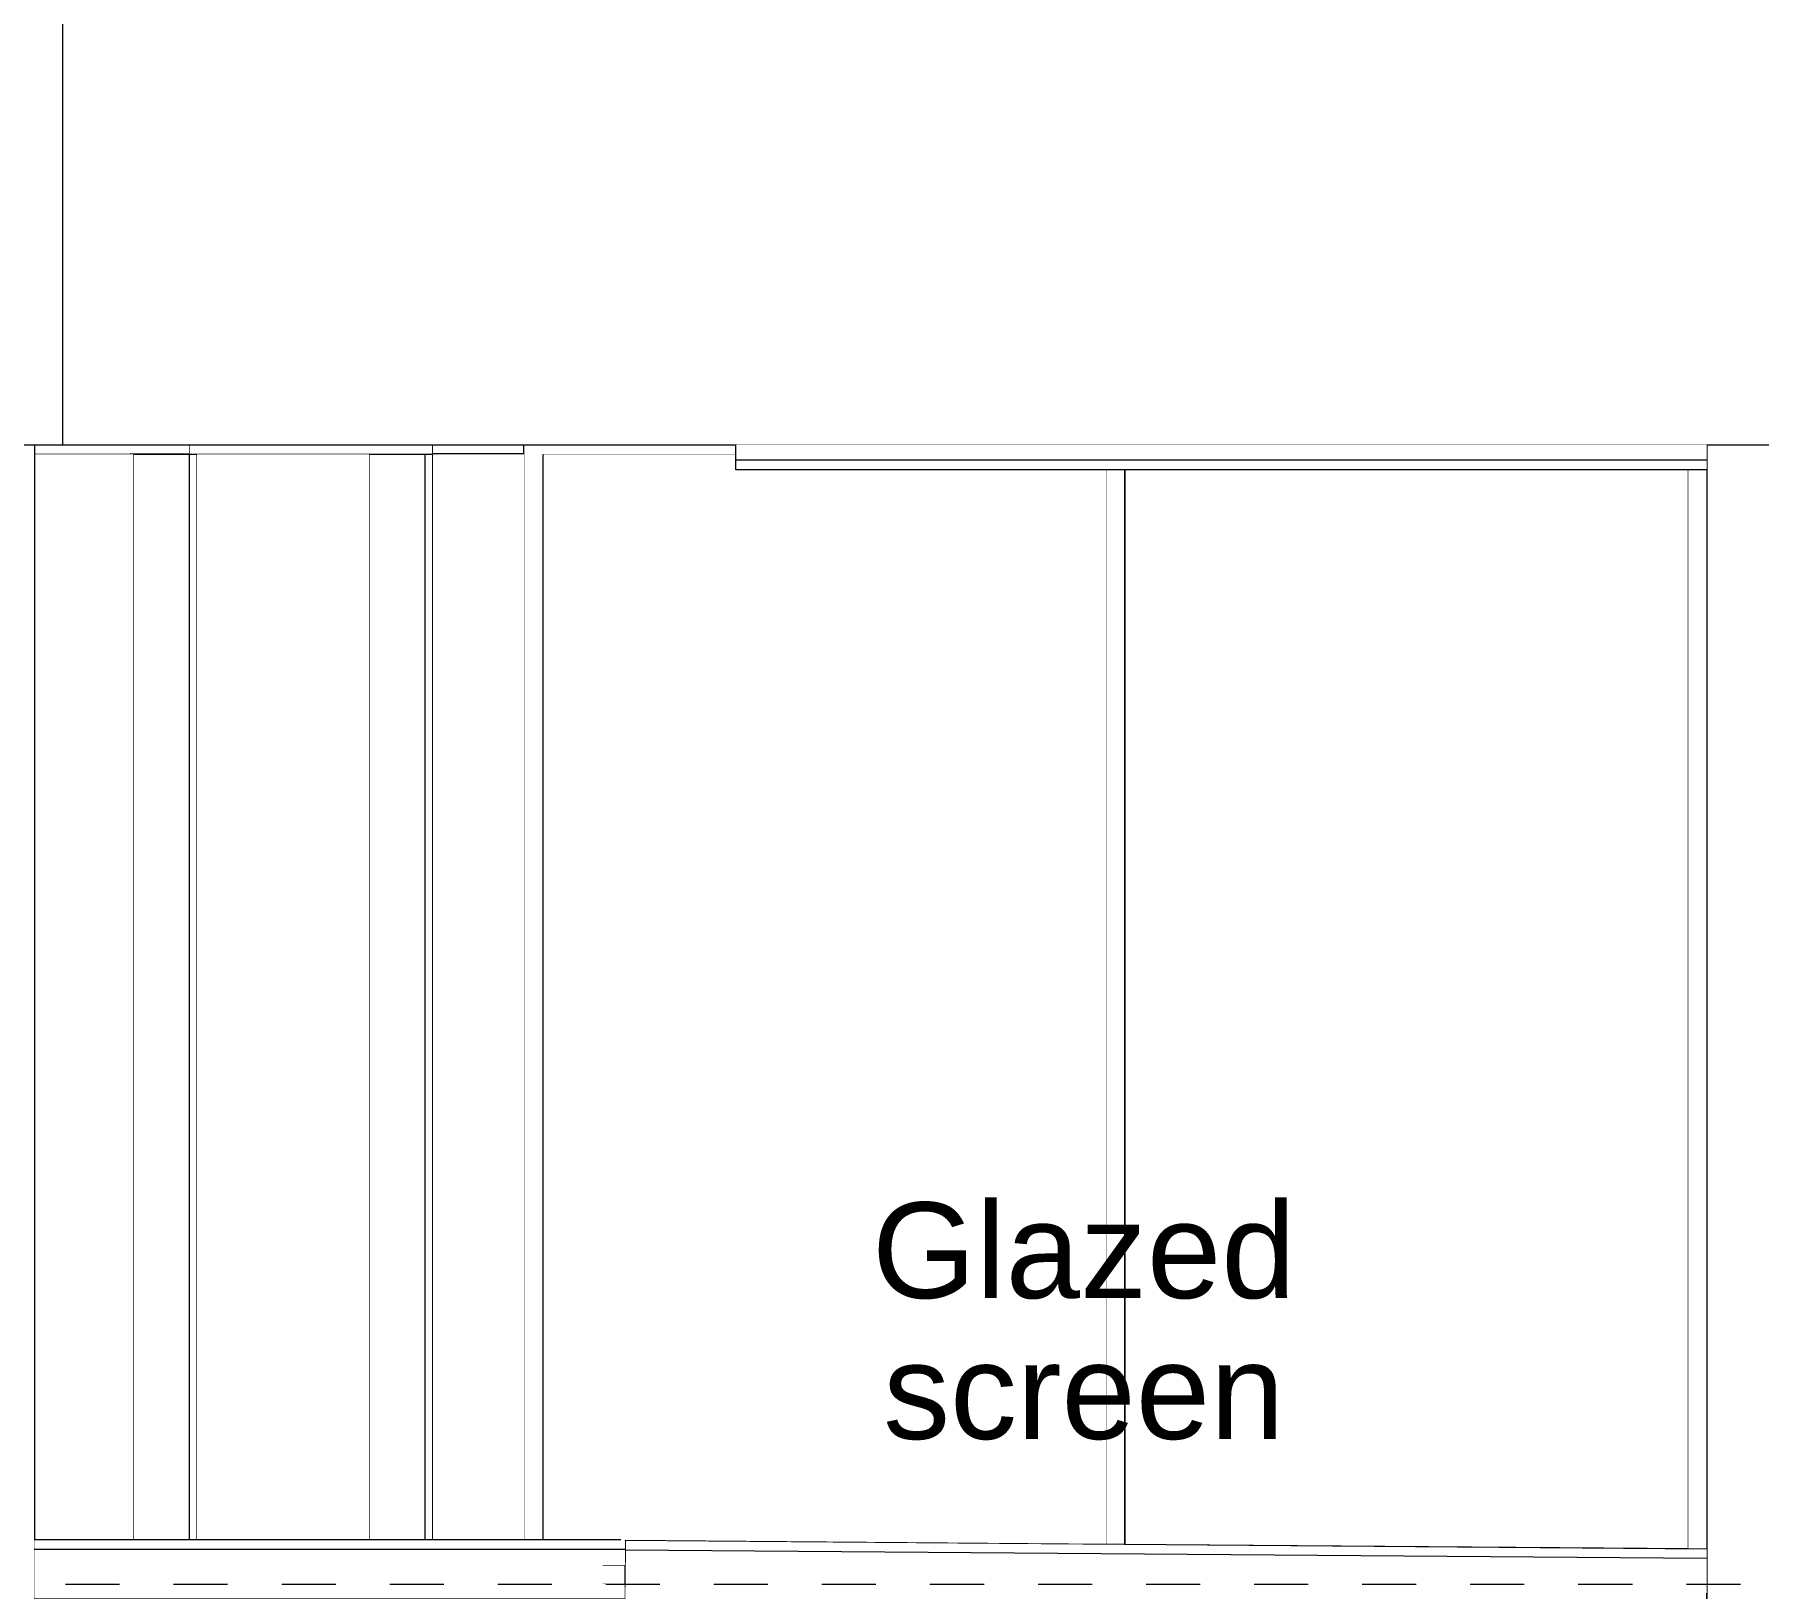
# Model space of a CAD drawing. Header units: millimetres. Extents: x -46169 to 174149, y -86316 to 18123.
# Drawn here: x 148036 to 152539, y -74841 to -70782 of the extents above; entities that cross this region are included whole.
import ezdxf

# ---------------------------------------------------------------- set-up
doc = ezdxf.new("R2010")
doc.units = ezdxf.units.MM
doc.header["$MEASUREMENT"] = 0
doc.linetypes.add('Dashed', pattern=[2822.222233, 1411.111116, -1411.111116])
doc.linetypes.add('Wipeout_Contour', pattern=[1000, 0, -1000])
doc.layers.add('0_Pen_No__105', color=7, linetype='Continuous', lineweight=15, true_color=0xa6a6a6)
for name, color, linetype in [('A-25-M_Wall_Int', 7, 'Continuous'), ('New_A-25-M_Curtain_Wall', 7, 'Continuous'), ('New_A-25-M_Wall_Ext', 7, 'Continuous'), ('S-280-M_COLUMN.IFC Import', 7, 'Continuous'), ('S-280-M_STRUCT_FRAME.IFC Import', 7, 'Continuous')]:
    doc.layers.add(name, color=color, linetype=linetype)
for name, color, linetype, lineweight in [('A-25-M_Wall_Int_Pen_No__87', 8, 'Continuous', 20), ('A-95-P_Text_1_50_GA_Pen_No__1', 7, 'Continuous', 13), ('New_A-25-M_Curtain_Wall_Pen_No__4', 7, 'Continuous', 20), ('New_A-25-M_Curtain_Wall_Pen_No__87', 8, 'Continuous', 20), ('New_A-25-M_Wall_Ext_Pen_No__87', 8, 'Continuous', 20), ('S-280-M_COLUMN.IFC Import_Pen_No__88', 8, 'Continuous', 20), ('S-280-M_STRUCT_FRAME.IFC Import_Pen_No__90', 8, 'Continuous', 20)]:
    doc.layers.add(name, color=color, linetype=linetype, lineweight=lineweight)
doc.styles.add('GENERATED_STYLE_1', font='')
doc.styles.get('GENERATED_STYLE_1').set_extended_font_data('Swis721 BT')

# ---------------------------------------------------------------- blocks, each defined once
blk = doc.blocks.new('Section Elem_20_3', base_point=(165992.3, -78878.8))
at = {"color": 254, "linetype": 'Wipeout_Contour', "lineweight": 0, "ltscale": 676437.365215}
blk.add_wipeout([(152354.3, -71918.8), (152354.3, -74737.2), (152403.6, -74737.6), (152403.6, -71918.8)], dxfattribs=at).dxf.layer = 'New_A-25-M_Curtain_Wall'
at = {"layer": 'New_A-25-M_Curtain_Wall_Pen_No__87', "linetype": 'Continuous'}
blk.add_line((152354.3, -74737.2), (152354.3, -71918.8), dxfattribs=at)
blk = doc.blocks.new('Section Elem_39_3', base_point=(165992.3, -78878.8))
at = {"color": 254, "linetype": 'Wipeout_Contour', "lineweight": 0, "ltscale": 659408.802304}
blk.add_wipeout([(148441, -71853.8), (148285, -71853.8), (148285, -71877.6), (148441, -71877.6)], dxfattribs=at).dxf.layer = 'New_A-25-M_Curtain_Wall'
at = {"layer": 'New_A-25-M_Curtain_Wall_Pen_No__87', "linetype": 'Continuous'}
for p in [(148441, -71853.8), (148036, -71877.6)]:
    blk.add_line(p, (148441, -71877.6), dxfattribs=at)
blk = doc.blocks.new('Section Elem_46_3', base_point=(165992.3, -78878.8))
at = {"color": 254, "linetype": 'Wipeout_Contour', "lineweight": 0, "ltscale": 673696.631466}
blk.add_wipeout([(150884.4, -71918.8), (150884.4, -74725.6), (152354.3, -74737.2), (152354.3, -71918.8)], dxfattribs=at).dxf.layer = 'New_A-25-M_Curtain_Wall'
blk = doc.blocks.new('Section Elem_116_3', base_point=(165992.3, -78878.8))
at = {"color": 254, "linetype": 'Wipeout_Contour', "lineweight": 0, "ltscale": 830866.440778}
blk.add_wipeout([(149056.8, -71878.8), (148910.1, -71878.8), (148910.1, -74713.8), (149016.1, -74713.8), (149056.8, -74713.8)], dxfattribs=at).dxf.layer = 'New_A-25-M_Curtain_Wall'
at = {"layer": 'New_A-25-M_Curtain_Wall_Pen_No__4', "linetype": 'Continuous'}
blk.add_line((148910.1, -74713.8), (148910.1, -71878.8), dxfattribs=at)
at = {"color": 254, "linetype": 'Wipeout_Contour', "lineweight": 0, "ltscale": 995429.436536}
blk.add_wipeout([(149056.8, -74713.8), (149076.8, -74713.8), (149076.8, -71853.8), (149066.8, -71853.8), (149066.8, -71878.8), (149056.8, -71878.8)], dxfattribs=at).dxf.layer = 'New_A-25-M_Curtain_Wall'
at = {"layer": 'New_A-25-M_Curtain_Wall_Pen_No__4', "linetype": 'Continuous'}
for p, q in [((149056.8, -74713.8), (149056.8, -71853.8)), ((149076.8, -74713.8), (149076.8, -71853.8))]:
    blk.add_line(p, q, dxfattribs=at)
blk = doc.blocks.new('Section Elem_117_3', base_point=(165992.3, -78878.8))
at = {"color": 254, "linetype": 'Wipeout_Contour', "lineweight": 0, "ltscale": 661959.717363}
blk.add_wipeout([(148294.3, -74713.8), (148441, -74713.8), (148441, -71878.8), (148294.3, -71878.8)], dxfattribs=at).dxf.layer = 'New_A-25-M_Curtain_Wall'
at = {"layer": 'New_A-25-M_Curtain_Wall_Pen_No__4', "linetype": 'Continuous'}
blk.add_line((148294.3, -74713.8), (148294.3, -71878.8), dxfattribs=at)
at = {"color": 254, "linetype": 'Wipeout_Contour', "lineweight": 0, "ltscale": 827195.442627}
blk.add_wipeout([(148441, -74713.8), (148460.9, -74713.8), (148460.9, -71878.8), (148450.9, -71878.8), (148441, -71878.8)], dxfattribs=at).dxf.layer = 'New_A-25-M_Curtain_Wall'
at = {"layer": 'New_A-25-M_Curtain_Wall_Pen_No__4', "linetype": 'Continuous'}
for p, q in [((148460.9, -74713.8), (148460.9, -71853.8)), ((148441, -74713.8), (148441, -71877.6))]:
    blk.add_line(p, q, dxfattribs=at)
blk = doc.blocks.new('Section Elem_118_3', base_point=(165992.3, -78878.8))
at = {"color": 254, "linetype": 'Wipeout_Contour', "lineweight": 0, "ltscale": 993444.396198}
blk.add_wipeout([(149314.3, -71853.8), (149076.8, -71853.8), (149076.8, -71878.8), (149096.2, -71878.8), (149096.2, -71877), (149314.3, -71877)], dxfattribs=at).dxf.layer = 'New_A-25-M_Curtain_Wall'
at = {"layer": 'New_A-25-M_Curtain_Wall_Pen_No__4', "linetype": 'Continuous'}
blk.add_line((149314.3, -71878.8), (149066.8, -71878.8), dxfattribs=at)
blk = doc.blocks.new('Section Elem_119_3', base_point=(165992.3, -78878.8))
at = {"color": 254, "linetype": 'Wipeout_Contour', "lineweight": 0, "ltscale": 660835.71673}
blk.add_wipeout([(148450.9, -71853.8), (148450.9, -71878.8), (149066.8, -71878.8), (149066.8, -71853.8)], dxfattribs=at).dxf.layer = 'New_A-25-M_Curtain_Wall'
at = {"layer": 'New_A-25-M_Curtain_Wall_Pen_No__4', "linetype": 'Continuous'}
blk.add_line((149066.8, -71878.8), (148450.9, -71878.8), dxfattribs=at)
blk = doc.blocks.new('Section Elem_120_3', base_point=(165992.3, -78878.8))
at = {"color": 254, "linetype": 'Wipeout_Contour', "lineweight": 0, "ltscale": 1318387.599955489}
blk.add_wipeout([(148285, -71853.8), (148036, -71853.8), (148036, -71878.8), (148450.9, -71878.8), (148450.9, -71853.8), (148441, -71853.8), (148441, -71877.6), (148285, -71877.6)], dxfattribs=at).dxf.layer = 'New_A-25-M_Curtain_Wall'
at = {"layer": 'New_A-25-M_Curtain_Wall_Pen_No__4', "linetype": 'Continuous'}
blk.add_line((148450.9, -71878.8), (148036, -71878.8), dxfattribs=at)
blk = doc.blocks.new('Section Elem_121_3', base_point=(165992.3, -78878.8))
at = {"color": 254, "linetype": 'Wipeout_Contour', "lineweight": 0, "ltscale": 663100.158529}
blk.add_wipeout([(148910.1, -71878.8), (148460.9, -71878.8), (148460.9, -74713.8), (148910.1, -74713.8)], dxfattribs=at).dxf.layer = 'New_A-25-M_Curtain_Wall'
blk = doc.blocks.new('Section Elem_122_3', base_point=(165992.3, -78878.8))
at = {"color": 254, "linetype": 'Wipeout_Contour', "lineweight": 0, "ltscale": 661233.715335}
blk.add_wipeout([(148036, -71878.8), (148036, -74713.8), (148294.3, -74713.8), (148294.3, -71878.8)], dxfattribs=at).dxf.layer = 'New_A-25-M_Curtain_Wall'
blk = doc.blocks.new('Section Elem_129_3', base_point=(165992.3, -78878.8))
at = {"layer": 'New_A-25-M_Wall_Ext_Pen_No__87', "linetype": 'Continuous'}
blk.add_line((147213.3, -71828.8), (147213.3, -71853.8), dxfattribs=at)
at = {"color": 254, "linetype": 'Wipeout_Contour', "lineweight": 0, "ltscale": 655085.443631}
blk.add_wipeout([(148109.4, -71853.8), (148147.1, -71853.8), (148147.1, -67798.8), (148109.4, -67798.8)], dxfattribs=at).dxf.layer = 'New_A-25-M_Wall_Ext'
at = {"layer": 'New_A-25-M_Wall_Ext_Pen_No__87', "linetype": 'Continuous'}
for p, q in [((148109.4, -67798.8), (148109.4, -71853.8)), ((147213.3, -71853.8), (148109.4, -71853.8)), ((148109.4, -71853.8), (148147.1, -71853.8))]:
    blk.add_line(p, q, dxfattribs=at)
blk = doc.blocks.new('Section Elem_153_3', base_point=(165992.3, -78878.8))
at = {"color": 254, "linetype": 'Wipeout_Contour', "lineweight": 0, "ltscale": 671044.807355}
blk.add_wipeout([(150884.3, -71918.8), (150884.3, -74725.6), (150884.4, -74725.6), (150884.4, -71918.8)], dxfattribs=at).dxf.layer = 'New_A-25-M_Curtain_Wall'
at = {"color": 254, "linetype": 'Wipeout_Contour', "lineweight": 0, "ltscale": 670954.56249}
blk.add_wipeout([(150884.3, -71918.8), (150834.3, -71918.8), (150834.3, -74725.2), (150884.3, -74725.6)], dxfattribs=at).dxf.layer = 'New_A-25-M_Curtain_Wall'
at = {"layer": 'New_A-25-M_Curtain_Wall_Pen_No__87', "linetype": 'Continuous'}
for p, q in [((150834.3, -74725.2), (150834.3, -71918.8)), ((150884.3, -74725.6), (150884.3, -71918.8))]:
    blk.add_line(p, q, dxfattribs=at)
blk = doc.blocks.new('Section Elem_155_3', base_point=(165992.3, -78878.8))
at = {"color": 254, "linetype": 'Wipeout_Contour', "lineweight": 0, "ltscale": 663902.581936}
blk.add_wipeout([(149339.3, -71853.8), (149364.3, -71878.8), (149868.1, -71878.8), (149868.1, -71853.8)], dxfattribs=at).dxf.layer = 'New_A-25-M_Curtain_Wall'
at = {"layer": 'New_A-25-M_Curtain_Wall_Pen_No__87', "linetype": 'Continuous'}
blk.add_line((149364.3, -71878.8), (149868.1, -71878.8), dxfattribs=at)
blk = doc.blocks.new('Section Elem_157_3', base_point=(165992.3, -78878.8))
at = {"color": 254, "linetype": 'Wipeout_Contour', "lineweight": 0, "ltscale": 2000914.796748243}
blk.add_wipeout([(149364.4, -71878.8), (149364.4, -74713.8), (149567.5, -74713.8), (149578.6, -74716.6), (149578.6, -74715.3), (150834.3, -74725.2), (150834.3, -71918.8), (149868.1, -71918.8), (149868.1, -71915.5), (149868.1, -71906.3), (149868.1, -71893.8), (149868.1, -71878.8)], dxfattribs=at).dxf.layer = 'New_A-25-M_Curtain_Wall'
blk = doc.blocks.new('Section Elem_158_3', base_point=(165992.3, -78878.8))
at = {"color": 254, "linetype": 'Wipeout_Contour', "lineweight": 0, "ltscale": 668856.360666}
blk.add_wipeout([(149578.1, -74778.8), (149520.3, -74778.8), (149520.3, -74828.8), (149577.7, -74828.8)], dxfattribs=at).dxf.layer = 'New_A-25-M_Curtain_Wall'
at = {"layer": 'New_A-25-M_Curtain_Wall_Pen_No__87', "linetype": 'Continuous'}
for p, q in [((149520.3, -74778.8), (149578.1, -74778.8)), ((149520.3, -74828.8), (149577.7, -74828.8))]:
    blk.add_line(p, q, dxfattribs=at)
blk = doc.blocks.new('Section Elem_161_3', base_point=(165992.3, -78878.8))
at = {"color": 254, "linetype": 'Wipeout_Contour', "lineweight": 0, "ltscale": 665536.432769}
blk.add_wipeout([(149364.4, -71878.8), (149364.3, -71878.8), (149364.3, -74713.8), (149364.4, -74713.8)], dxfattribs=at).dxf.layer = 'New_A-25-M_Curtain_Wall'
at = {"color": 254, "linetype": 'Wipeout_Contour', "lineweight": 0, "ltscale": 831161.739724}
blk.add_wipeout([(149314.3, -71853.8), (149314.3, -74713.8), (149364.3, -74713.8), (149364.3, -71878.8), (149339.3, -71853.8)], dxfattribs=at).dxf.layer = 'New_A-25-M_Curtain_Wall'
at = {"layer": 'New_A-25-M_Curtain_Wall_Pen_No__87', "linetype": 'Continuous'}
for p, q in [((149314.3, -74713.8), (149314.3, -71853.8)), ((149364.3, -74713.8), (149364.3, -71878.8))]:
    blk.add_line(p, q, dxfattribs=at)
blk = doc.blocks.new('Section Elem_169_3', base_point=(165992.3, -78878.8))
at = {"color": 254, "linetype": 'Wipeout_Contour', "lineweight": 0, "ltscale": 995965.350086}
blk.add_wipeout([(149076.8, -74713.8), (149314.3, -74713.8), (149314.3, -71877), (149096.2, -71877), (149096.2, -71878.8), (149076.8, -71878.8)], dxfattribs=at).dxf.layer = 'New_A-25-M_Wall_Ext'
at = {"layer": 'New_A-25-M_Wall_Ext_Pen_No__87', "linetype": 'Continuous'}
blk.add_line((149314.3, -71877), (149076.8, -71877), dxfattribs=at)
blk = doc.blocks.new('Section Elem_174_3', base_point=(165992.3, -78878.8))
at = {"color": 254, "linetype": 'Wipeout_Contour', "lineweight": 0, "ltscale": 687086.758973}
blk.add_wipeout([(152403.6, -71853.8), (152403.6, -76104.1), (157613.7, -76104.1), (157613.7, -71853.8)], dxfattribs=at).dxf.layer = 'A-25-M_Wall_Int'
at = {"layer": 'A-25-M_Wall_Int_Pen_No__87', "linetype": 'Continuous'}
blk.add_line((152403.6, -71853.8), (152403.6, -76104.1), dxfattribs=at)
blk = doc.blocks.new('Section Elem_177_3', base_point=(165992.3, -78878.8))
at = {"layer": 'New_A-25-M_Wall_Ext_Pen_No__87', "linetype": 'Continuous'}
blk.add_line((148147.1, -71853.8), (157653.7, -71853.8), dxfattribs=at)
blk = doc.blocks.new('Section Elem_188_3', base_point=(165992.3, -78878.8))
at = {"layer": 'S-280-M_COLUMN.IFC Import_Pen_No__88', "linetype": 'Continuous'}
blk.add_line((148036, -71853.8), (148036, -78878.8), dxfattribs=at)
blk = doc.blocks.new('Section Elem_269_3', base_point=(165992.3, -78878.8))
at = {"color": 254, "linetype": 'Wipeout_Contour', "lineweight": 0, "ltscale": 674200.38416}
blk.add_wipeout([(149577.2, -74892), (149577.2, -74895.3), (152403.1, -74917.6), (152403.1, -74914.3)], dxfattribs=at).dxf.layer = 'S-280-M_STRUCT_FRAME.IFC Import'
at = {"color": 254, "linetype": 'Wipeout_Contour', "lineweight": 0, "ltscale": 674189.435702}
blk.add_wipeout([(149577.3, -74882.8), (149577.2, -74892), (152403.1, -74914.3), (152403.2, -74905.1)], dxfattribs=at).dxf.layer = 'S-280-M_STRUCT_FRAME.IFC Import'
at = {"color": 254, "linetype": 'Wipeout_Contour', "lineweight": 0, "ltscale": 674170.491619}
blk.add_wipeout([(149577.4, -74870.3), (149577.3, -74882.8), (152403.2, -74905.1), (152403.3, -74892.6)], dxfattribs=at).dxf.layer = 'S-280-M_STRUCT_FRAME.IFC Import'
at = {"color": 254, "linetype": 'Wipeout_Contour', "lineweight": 0, "ltscale": 843838.16787}
blk.add_wipeout([(149578.4, -74740.3), (149577.4, -74870.3), (152403.3, -74892.6), (152403.6, -74852.3), (152403.6, -74762.6)], dxfattribs=at).dxf.layer = 'S-280-M_STRUCT_FRAME.IFC Import'
at = {"layer": 'S-280-M_STRUCT_FRAME.IFC Import_Pen_No__90', "linetype": 'Continuous'}
for p, q in [((149577.3, -74882.8), (149577.2, -74892)), ((149577.4, -74870.3), (149577.3, -74882.8)), ((149577.2, -74892), (149577.2, -74895.3))]:
    blk.add_line(p, q, dxfattribs=at)
at = {"color": 254, "linetype": 'Wipeout_Contour', "lineweight": 0, "ltscale": 673920.080158}
blk.add_wipeout([(149578.4, -74740.3), (152403.6, -74762.6), (152403.6, -74750.1), (149578.5, -74727.8)], dxfattribs=at).dxf.layer = 'S-280-M_STRUCT_FRAME.IFC Import'
at = {"color": 254, "linetype": 'Wipeout_Contour', "lineweight": 0, "ltscale": 679261.382816}
blk.add_wipeout([(152403.2, -74901.5), (152403.2, -74905.1), (152403.2, -74905.1), (152403.3, -74901.5)], dxfattribs=at).dxf.layer = 'S-280-M_STRUCT_FRAME.IFC Import'
at = {"color": 254, "linetype": 'Wipeout_Contour', "lineweight": 0, "ltscale": 673901.027016}
blk.add_wipeout([(149578.5, -74727.8), (152403.6, -74750.1), (152403.6, -74741), (149578.6, -74718.7)], dxfattribs=at).dxf.layer = 'S-280-M_STRUCT_FRAME.IFC Import'
at = {"color": 254, "linetype": 'Wipeout_Contour', "lineweight": 0, "ltscale": 679255.226145}
blk.add_wipeout([(152403.2, -74901.5), (152403.3, -74901.5), (152403.3, -74898.1), (152403.2, -74898.1)], dxfattribs=at).dxf.layer = 'S-280-M_STRUCT_FRAME.IFC Import'
at = {"color": 254, "linetype": 'Wipeout_Contour', "lineweight": 0, "ltscale": 673890.032223}
blk.add_wipeout([(149578.6, -74718.7), (152403.6, -74741), (152403.6, -74737.6), (149578.6, -74715.3)], dxfattribs=at).dxf.layer = 'S-280-M_STRUCT_FRAME.IFC Import'
at = {"color": 254, "linetype": 'Wipeout_Contour', "lineweight": 0, "ltscale": 1018916.384658378}
blk.add_wipeout([(152403.1, -74914.3), (152403.1, -74917.6), (152403.1, -74917.6), (152403.2, -74914.9), (152403.2, -74905.1), (152403.2, -74905.1)], dxfattribs=at).dxf.layer = 'S-280-M_STRUCT_FRAME.IFC Import'
at = {"layer": 'S-280-M_STRUCT_FRAME.IFC Import_Pen_No__90', "linetype": 'Continuous'}
for p, q in [((149578.4, -74740.3), (149577.4, -74870.3)), ((149578.5, -74727.8), (149578.4, -74740.3)), ((152403.6, -74762.6), (149578.4, -74740.3)), ((149578.6, -74718.7), (149578.5, -74727.8)), ((152403.6, -74737.6), (149578.6, -74715.3)), ((149578.6, -74715.3), (149578.6, -74718.7)), ((152403.3, -74892.6), (149577.4, -74870.3)), ((152403.3, -74892.6), (152403.6, -74852.3)), ((152403.1, -74917.6), (149577.2, -74895.3)), ((152403.1, -74914.3), (152403.2, -74905.1)), ((152403.1, -74917.6), (152403.1, -74914.3)), ((152403.2, -74914.9), (152403.1, -74917.6)), ((152403.2, -74905.1), (152403.3, -74892.6)), ((152403.2, -74905.1), (152403.3, -74901.5)), ((152403.3, -74901.5), (152403.3, -74897.9))]:
    blk.add_line(p, q, dxfattribs=at)
blk = doc.blocks.new('Section Elem_271_3', base_point=(165992.3, -78878.8))
at = {"color": 254, "linetype": 'Wipeout_Contour', "lineweight": 0, "ltscale": 833630.806136}
blk.add_wipeout([(148036, -74893.8), (149567.5, -74893.8), (149577.2, -74891.4), (149577.2, -74890.5), (148036, -74890.5)], dxfattribs=at).dxf.layer = 'S-280-M_STRUCT_FRAME.IFC Import'
at = {"color": 254, "linetype": 'Wipeout_Contour', "lineweight": 0, "ltscale": 833624.442965}
blk.add_wipeout([(148036, -74890.5), (149577.2, -74890.5), (149577.3, -74882.8), (149577.3, -74881.3), (148036, -74881.3)], dxfattribs=at).dxf.layer = 'S-280-M_STRUCT_FRAME.IFC Import'
at = {"color": 254, "linetype": 'Wipeout_Contour', "lineweight": 0, "ltscale": 666331.114891}
blk.add_wipeout([(148036, -74881.3), (149577.3, -74881.3), (149577.4, -74868.8), (148036, -74868.8)], dxfattribs=at).dxf.layer = 'S-280-M_STRUCT_FRAME.IFC Import'
at = {"layer": 'S-280-M_STRUCT_FRAME.IFC Import_Pen_No__90', "linetype": 'Continuous'}
blk.add_line((149567.5, -74893.8), (148036, -74893.8), dxfattribs=at)
at = {"color": 254, "linetype": 'Wipeout_Contour', "lineweight": 0, "ltscale": 1335058.740800201}
blk.add_wipeout([(148036, -74868.8), (149577.4, -74868.8), (149577.7, -74828.8), (149520.3, -74828.8), (149520.3, -74778.8), (149578.1, -74778.8), (149578.4, -74738.8), (148036, -74738.8)], dxfattribs=at).dxf.layer = 'S-280-M_STRUCT_FRAME.IFC Import'
at = {"layer": 'S-280-M_STRUCT_FRAME.IFC Import_Pen_No__90', "linetype": 'Continuous'}
blk.add_line((149577.4, -74868.8), (148036, -74868.8), dxfattribs=at)
at = {"color": 254, "linetype": 'Wipeout_Contour', "lineweight": 0, "ltscale": 833282.877499}
blk.add_wipeout([(148036, -74726.3), (148036, -74738.8), (149578.4, -74738.8), (149578.5, -74727.8), (149578.5, -74726.3)], dxfattribs=at).dxf.layer = 'S-280-M_STRUCT_FRAME.IFC Import'
at = {"color": 254, "linetype": 'Wipeout_Contour', "lineweight": 0, "ltscale": 833259.602926}
blk.add_wipeout([(149578.6, -74717.2), (148036, -74717.2), (148036, -74726.3), (149578.5, -74726.3), (149578.6, -74718.7)], dxfattribs=at).dxf.layer = 'S-280-M_STRUCT_FRAME.IFC Import'
at = {"color": 254, "linetype": 'Wipeout_Contour', "lineweight": 0, "ltscale": 833237.910535}
blk.add_wipeout([(148036, -74713.8), (148036, -74717.2), (149578.6, -74717.2), (149578.6, -74716.6), (149567.5, -74713.8)], dxfattribs=at).dxf.layer = 'S-280-M_STRUCT_FRAME.IFC Import'
at = {"layer": 'S-280-M_STRUCT_FRAME.IFC Import_Pen_No__90', "linetype": 'Continuous'}
for p, q in [((149567.5, -74713.8), (148036, -74713.8)), ((149578.4, -74738.8), (148036, -74738.8))]:
    blk.add_line(p, q, dxfattribs=at)
blk = doc.blocks.new('Section Elem_282_3', base_point=(165992.3, -78878.8))
at = {"color": 254, "linetype": 'Wipeout_Contour', "lineweight": 0, "ltscale": 669500.377048}
blk.add_wipeout([(152403.6, -71915.5), (149868.1, -71915.5), (149868.1, -71918.8), (152403.6, -71918.8)], dxfattribs=at).dxf.layer = 'S-280-M_STRUCT_FRAME.IFC Import'
at = {"color": 254, "linetype": 'Wipeout_Contour', "lineweight": 0, "ltscale": 669489.626891}
blk.add_wipeout([(152403.6, -71906.3), (149868.1, -71906.3), (149868.1, -71915.5), (152403.6, -71915.5)], dxfattribs=at).dxf.layer = 'S-280-M_STRUCT_FRAME.IFC Import'
at = {"color": 254, "linetype": 'Wipeout_Contour', "lineweight": 0, "ltscale": 669471.018275}
blk.add_wipeout([(152403.6, -71893.8), (149868.1, -71893.8), (149868.1, -71906.3), (152403.6, -71906.3)], dxfattribs=at).dxf.layer = 'S-280-M_STRUCT_FRAME.IFC Import'
at = {"layer": 'S-280-M_STRUCT_FRAME.IFC Import_Pen_No__90', "linetype": 'Continuous'}
blk.add_line((152403.6, -71918.8), (149868.1, -71918.8), dxfattribs=at)
at = {"color": 254, "linetype": 'Wipeout_Contour', "lineweight": 0, "ltscale": 669425.918002}
blk.add_wipeout([(149868.1, -71853.8), (149868.1, -71893.8), (152403.6, -71893.8), (152403.6, -71853.8)], dxfattribs=at).dxf.layer = 'S-280-M_STRUCT_FRAME.IFC Import'
at = {"layer": 'S-280-M_STRUCT_FRAME.IFC Import_Pen_No__90', "linetype": 'Continuous'}
for p, q in [((149868.1, -71893.8), (149868.1, -71853.8)), ((149868.1, -71906.3), (149868.1, -71893.8)), ((152403.6, -71893.8), (149868.1, -71893.8)), ((149868.1, -71915.5), (149868.1, -71906.3)), ((149868.1, -71918.8), (149868.1, -71915.5))]:
    blk.add_line(p, q, dxfattribs=at)
blk = doc.blocks.new('A04 Atrium Longitudinal Section_STORY_MARKER', base_point=(165992.3, -78878.8))
at = {"layer": '0_Pen_No__105', "linetype": 'Dashed', "ltscale": 0.1}
blk.add_line((140779.4, -74828.8), (170486.5, -74828.8), dxfattribs=at)

msp = doc.modelspace()

# ---------------------------------------------------------------- block references
at = {"layer": 'New_A-25-M_Curtain_Wall'}
for name in ['Section Elem_39_3', 'Section Elem_116_3', 'Section Elem_155_3', 'Section Elem_20_3', 'Section Elem_158_3']:
    msp.add_blockref(name, (165992.3, -78878.8), dxfattribs=at)

# ---------------------------------------------------------------- next in the draw order: block references
at = {"layer": 'A-25-M_Wall_Int'}
msp.add_blockref('Section Elem_174_3', (165992.3, -78878.8), dxfattribs=at)
at = {"layer": 'New_A-25-M_Curtain_Wall'}
for name in ['Section Elem_117_3', 'Section Elem_118_3', 'Section Elem_46_3']:
    msp.add_blockref(name, (165992.3, -78878.8), dxfattribs=at)

# ---------------------------------------------------------------- next in the draw order: block references
for name in ['Section Elem_119_3', 'Section Elem_153_3']:
    msp.add_blockref(name, (165992.3, -78878.8), dxfattribs=at)

# ---------------------------------------------------------------- next in the draw order: block references
for name in ['Section Elem_120_3', 'Section Elem_157_3']:
    msp.add_blockref(name, (165992.3, -78878.8), dxfattribs=at)

# ---------------------------------------------------------------- next in the draw order: block references
for name in ['Section Elem_161_3', 'Section Elem_122_3', 'Section Elem_121_3']:
    msp.add_blockref(name, (165992.3, -78878.8), dxfattribs=at)
at = {"layer": 'New_A-25-M_Wall_Ext'}
msp.add_blockref('Section Elem_129_3', (165992.3, -78878.8), dxfattribs=at)
at = {"layer": 'S-280-M_STRUCT_FRAME.IFC Import'}
msp.add_blockref('Section Elem_269_3', (165992.3, -78878.8), dxfattribs=at)

# ---------------------------------------------------------------- next in the draw order: texts
at = {"layer": 'A-95-P_Text_1_50_GA_Pen_No__1', "linetype": 'Continuous', "insert": (150776.8, -73832.2), "char_height": 250, "width": 1774.325, "attachment_point": 2, "line_spacing_factor": 0.88259, "style": 'GENERATED_STYLE_1'}
msp.add_mtext('\\A1;{\\fSwis721 BT|b0|i0|c0|p34;Glazed screen }', dxfattribs=at)

# ---------------------------------------------------------------- next in the draw order: block references
at = {"layer": 'New_A-25-M_Wall_Ext'}
for name in ['Section Elem_177_3', 'Section Elem_169_3']:
    msp.add_blockref(name, (165992.3, -78878.8), dxfattribs=at)
at = {"layer": 'S-280-M_COLUMN.IFC Import'}
msp.add_blockref('Section Elem_188_3', (165992.3, -78878.8), dxfattribs=at)

# ---------------------------------------------------------------- next in the draw order: block references
at = {"layer": 'S-280-M_STRUCT_FRAME.IFC Import'}
for name in ['Section Elem_282_3', 'Section Elem_271_3']:
    msp.add_blockref(name, (165992.3, -78878.8), dxfattribs=at)

# ---------------------------------------------------------------- next in the draw order: block references
at = {"linetype": 'Continuous', "lineweight": 0}
msp.add_blockref('A04 Atrium Longitudinal Section_STORY_MARKER', (165992.3, -78878.8), dxfattribs=at)

doc.saveas('drawing.dxf')
